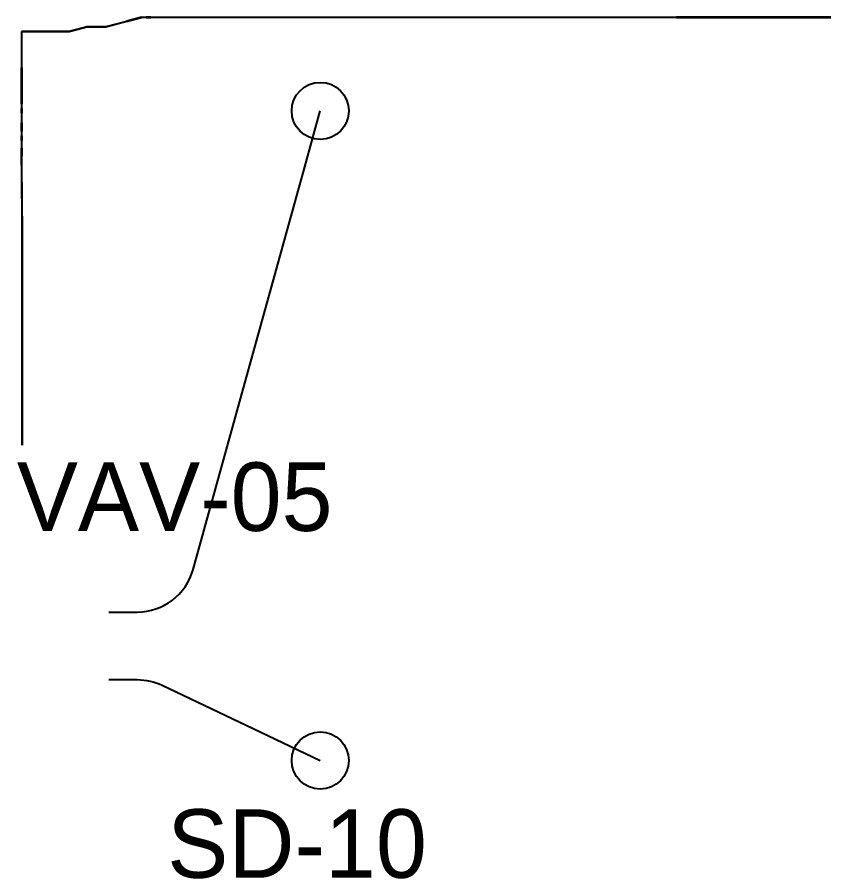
# Model space of a CAD drawing. Header units: metres. Extents: x 0.1 to 41.9, y 0.9 to 39.
# Drawn here: x 32.805 to 37.044, y 3.84 to 8.369 of the extents above; entities that cross this region are included whole.
import ezdxf

# ---------------------------------------------------------------- set-up
doc = ezdxf.new("R2010")
doc.units = ezdxf.units.M
for name, color, linetype in [('BSA_BRANCH_AXIS', 5, 'Continuous'), ('BSA_BRANCH_LABEL', 3, 'Continuous'), ('BSA_MATERIAL_SECTION', 7, 'Continuous'), ('BSA_TERMINAL_CENTRE', 3, 'Continuous'), ('BSA_VAV_LABEL', 7, 'Continuous')]:
    doc.layers.add(name, color=color, linetype=linetype)

msp = doc.modelspace()

# ---------------------------------------------------------------- linework, layer by layer
at = {"layer": 'BSA_BRANCH_AXIS'}
for points in [[(33.286, 5.242), (33.436, 5.242, 0.33707), (33.7297, 5.4654), (34.3165, 7.5827), (34.3979, 7.8764)], [(33.286, 4.8864), (33.436, 4.8864, -0.111497), (33.5669, 4.8568), (34.1227, 4.5924), (34.3979, 4.4614)]]:
    msp.add_lwpolyline(points, format="xyb", dxfattribs=at)
at = {"layer": 'BSA_MATERIAL_SECTION'}
for p, q in [((33.2716, 8.3189), (33.3805, 8.3481)), ((33.3804, 8.3473), (33.2716, 8.3181)), ((33.3804, 8.3473), (33.4582, 8.3681)), ((33.4582, 8.3689), (33.3805, 8.3481)), ((33.4582, 8.3689), (33.4832, 8.3689)), ((33.4832, 8.3681), (33.4582, 8.3681)), ((33.5082, 8.3689), (33.4832, 8.3689)), ((33.4832, 8.3681), (33.5082, 8.3681)), ((33.5082, 8.3685), (33.5082, 8.3689)), ((33.5082, 8.3689), (36.2699, 8.3689)), ((33.5082, 8.3685), (33.5082, 8.3689)), ((33.5082, 8.3685), (33.5082, 8.3681)), ((33.5082, 8.3685), (33.5082, 8.3681)), ((36.2699, 8.3681), (33.5082, 8.3681)), ((39.0316, 8.3689), (36.2699, 8.3689)), ((36.2699, 8.3681), (39.0316, 8.3681)), ((32.8283, 8.2939), (32.9283, 8.2939)), ((32.8283, 8.2939), (32.8283, 8.104)), ((32.9287, 8.2931), (32.8291, 8.2931)), ((32.8291, 8.1036), (32.8291, 8.2931)), ((33.0283, 8.2939), (32.9283, 8.2939)), ((32.9287, 8.2931), (33.0283, 8.2931)), ((33.0283, 8.2935), (33.0283, 8.2939)), ((33.0283, 8.2935), (33.0283, 8.2939)), ((33.0283, 8.2939), (33.0533, 8.2939)), ((33.0283, 8.2935), (33.0283, 8.2931)), ((33.0283, 8.2935), (33.0283, 8.2931)), ((33.0533, 8.2931), (33.0283, 8.2931)), ((33.0783, 8.2939), (33.0533, 8.2939)), ((33.0533, 8.2931), (33.0783, 8.2931)), ((33.0783, 8.2939), (33.125, 8.3064)), ((33.125, 8.3056), (33.0783, 8.2931)), ((33.1716, 8.3189), (33.125, 8.3064)), ((33.125, 8.3056), (33.1716, 8.3181)), ((33.1716, 8.3189), (33.1966, 8.3189)), ((33.1966, 8.3181), (33.1716, 8.3181)), ((33.2216, 8.3189), (33.1966, 8.3189)), ((33.1966, 8.3181), (33.2216, 8.3181)), ((33.2216, 8.3185), (33.2216, 8.3189)), ((33.2216, 8.3185), (33.2216, 8.3189)), ((33.2216, 8.3189), (33.2466, 8.3189)), ((33.2216, 8.3185), (33.2216, 8.3181)), ((33.2216, 8.3185), (33.2216, 8.3181)), ((33.2466, 8.3181), (33.2216, 8.3181)), ((33.2716, 8.3189), (33.2466, 8.3189)), ((33.2466, 8.3181), (33.2716, 8.3181)), ((32.8283, 7.914), (32.8283, 8.104)), ((32.8291, 8.1036), (32.8291, 7.914)), ((32.8287, 7.914), (32.8283, 7.914)), ((32.8287, 7.914), (32.8283, 7.914)), ((32.8283, 7.914), (32.8283, 7.889)), ((32.8283, 7.864), (32.8283, 7.889)), ((32.8287, 7.914), (32.8291, 7.914)), ((32.8287, 7.914), (32.8291, 7.914)), ((32.8291, 7.889), (32.8291, 7.914)), ((32.8291, 7.889), (32.8291, 7.864)), ((32.8283, 7.864), (32.8283, 7.8138)), ((32.8291, 7.8138), (32.8291, 7.864)), ((32.8283, 7.7707), (32.8283, 7.8138)), ((32.8291, 7.8138), (32.8291, 7.7707)), ((32.8283, 7.7707), (32.8283, 7.7457)), ((32.8283, 7.7207), (32.8283, 7.7457)), ((32.8291, 7.7457), (32.8291, 7.7707)), ((32.8291, 7.7457), (32.8291, 7.7207)), ((32.8283, 7.7207), (32.8287, 7.7207)), ((32.8283, 7.7207), (32.8283, 7.6807)), ((32.8287, 7.7207), (32.8283, 7.7207)), ((32.8291, 7.7207), (32.8287, 7.7207)), ((32.8287, 7.7207), (32.8291, 7.7207)), ((32.8291, 7.6807), (32.8291, 7.7207)), ((32.8283, 7.6407), (32.8283, 7.6807)), ((32.8291, 7.6807), (32.8291, 7.6407)), ((32.8287, 7.6407), (32.8283, 7.6407)), ((32.8283, 7.5907), (32.8283, 7.6407)), ((32.8283, 7.6407), (32.8287, 7.6407)), ((32.8287, 7.6407), (32.8291, 7.6407)), ((32.8291, 7.6407), (32.8287, 7.6407)), ((32.8291, 7.5907), (32.8291, 7.6407)), ((32.8283, 7.5907), (32.8311, 7.2351)), ((32.8319, 7.2351), (32.8291, 7.5907)), ((32.8311, 7.2351), (32.8311, 7.1851)), ((32.8319, 7.1851), (32.8319, 7.2351)), ((32.8311, 7.1851), (32.8319, 7.1851)), ((32.8311, 7.1851), (32.8311, 6.1183)), ((32.8319, 7.1851), (32.8311, 7.1851)), ((32.8319, 6.1183), (32.8319, 7.1851)), ((32.8311, 6.1183), (32.8319, 6.1183))]:
    msp.add_line(p, q, dxfattribs=at)
at = {"layer": 'BSA_TERMINAL_CENTRE'}
for centre in [(34.3979, 7.8764), (34.3979, 4.4614)]:
    msp.add_circle(centre, 0.15, dxfattribs=at)

# ---------------------------------------------------------------- texts
at = {"layer": 'BSA_BRANCH_LABEL'}
msp.add_text('SD-10', height=0.36, dxfattribs=at).set_placement((33.5937, 3.8448))
at = {"layer": 'BSA_VAV_LABEL'}
msp.add_text('VAV-05', height=0.36, dxfattribs=at).set_placement((32.8033, 5.6683))

doc.saveas('drawing.dxf')
